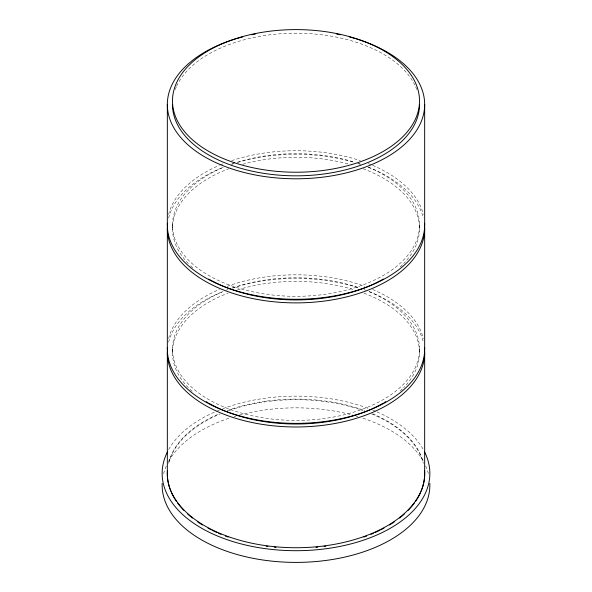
<?xml version="1.0" encoding="UTF-8"?>
<svg xmlns="http://www.w3.org/2000/svg" width="592" height="592" viewBox="0 0 592 592"><rect width="100%" height="100%" fill="white"/><g stroke="black" fill="none" stroke-linecap="round" stroke-linejoin="round"><path stroke-width="0.44" stroke-dasharray="2.96 2.22" d="M419.513 225.004L419.513 228.608M419.513 349.095L419.513 352.699M172.487 225.004L172.487 228.608M172.487 349.095L172.487 352.699M168.683 449.557A133.851 77.278 0 0 1 216.65 411.181M217.508 410.818A133.851 77.278 0 0 1 219.247 410.108M222.777 408.724A133.851 77.278 0 0 1 369.223 408.724M372.753 410.108A133.851 77.278 0 0 1 376.209 411.551M377.06 411.921A133.851 77.278 0 0 1 423.317 449.557M163.607 473.718A133.851 77.278 0 0 1 166.322 465.963M168.683 461.257A133.851 77.278 0 0 1 229.074 418.196M234.158 416.583A133.851 77.278 0 0 1 235.89 416.072M239.405 415.088A133.851 77.278 0 0 1 352.595 415.088M356.11 416.072A133.851 77.278 0 0 1 357.842 416.583M362.926 418.196A133.851 77.278 0 0 1 423.317 461.257M425.678 465.963A133.851 77.278 0 0 1 428.393 473.718M168.831 461.96A128.708 74.311 0 0 1 219.336 413.734M227.173 410.626A128.708 74.311 0 0 1 364.827 410.626M372.664 413.734A128.708 74.311 0 0 1 423.169 461.96M168.646 342.124A128.664 74.281 0 0 1 222.807 291.612M232.493 288.097A128.664 74.281 0 0 1 359.507 288.097M369.193 291.612A128.664 74.281 0 0 1 423.354 342.124M168.646 463.381A128.664 74.281 0 0 1 220.217 413.926M228.978 410.552A128.664 74.281 0 0 1 363.022 410.552M371.783 413.926A128.664 74.281 0 0 1 423.354 463.381M369.097 291.612A123.513 71.314 0 0 1 387.656 396.899A123.513 71.314 0 0 1 204.344 396.899A123.513 71.314 0 0 1 222.903 291.612M226.322 290.213A123.513 71.314 0 0 1 228.061 289.547M232.464 287.949A123.513 71.314 0 0 1 359.536 287.949M363.939 289.547A123.513 71.314 0 0 1 365.678 290.213M363.939 293.144A123.513 71.314 0 0 1 403.655 387.656M402.368 388.944A123.513 71.314 0 0 1 399.866 391.29M192.134 391.29A123.513 71.314 0 0 1 189.632 388.944M188.345 387.656A123.513 71.314 0 0 1 228.061 293.144M237.54 289.88A123.513 71.314 0 0 1 354.46 289.88M168.646 338.52A128.664 74.281 0 0 1 219.366 289.429M227.195 286.328A128.664 74.281 0 0 1 364.805 286.328M372.634 289.429A128.664 74.281 0 0 1 423.354 338.52M168.646 218.026A128.664 74.281 0 0 1 223.672 167.173M231.672 164.273A128.664 74.281 0 0 1 234.166 163.466M237.555 162.43A128.664 74.281 0 0 1 354.445 162.43M357.834 163.466A128.664 74.281 0 0 1 360.328 164.273M368.328 167.173A128.664 74.281 0 0 1 423.354 218.026M363.066 168.72A123.513 71.314 0 0 1 403.655 263.558M402.368 264.853A123.513 71.314 0 0 1 399.215 267.776M192.785 267.776A123.513 71.314 0 0 1 189.632 264.853M188.345 263.558A123.513 71.314 0 0 1 228.934 168.72M242.624 164.295A123.513 71.314 0 0 1 349.376 164.295M175.254 89.488A123.513 71.314 0 0 1 176.305 86.906M176.697 86.055A123.513 71.314 0 0 1 296 33.204A123.513 71.314 0 0 1 415.303 86.055M415.695 86.906A123.513 71.314 0 0 1 416.746 89.488M168.646 214.43A128.664 74.281 0 0 1 219.366 165.338M220.217 164.976A128.664 74.281 0 0 1 223.672 163.57M231.672 160.676A128.664 74.281 0 0 1 360.328 160.676M368.328 163.57A128.664 74.281 0 0 1 371.783 164.976M372.634 165.338A128.664 74.281 0 0 1 423.354 214.43M368.246 167.166A123.513 71.314 0 0 1 387.886 272.66A123.513 71.314 0 0 1 204.114 272.66A123.513 71.314 0 0 1 223.754 167.166M231.576 164.162A123.513 71.314 0 0 1 233.352 163.547M237.54 162.186A123.513 71.314 0 0 1 354.46 162.186M358.648 163.547A123.513 71.314 0 0 1 360.424 164.162"/><path stroke-width="0.89" d="M424.664 104.51L424.664 225.004M424.664 228.608L424.664 349.095M424.664 352.699L424.664 473.955A128.664 74.281 0 0 1 421.03 491.486M167.336 104.51L167.336 225.004M167.336 228.608L167.336 349.095M167.336 352.699L167.336 473.955A128.664 74.281 0 0 0 170.97 491.486M424.545 451.874A133.851 77.278 0 0 1 296 550.701A133.851 77.278 0 0 1 167.455 451.874M429.822 483.375A133.851 77.278 0 0 1 296 562.4A133.851 77.278 0 0 1 162.178 483.375M424.627 470.788A128.708 74.311 0 0 1 296 547.726A128.708 74.311 0 0 1 167.373 470.788M424.627 350.945A128.664 74.281 0 0 1 296 426.98A128.664 74.281 0 0 1 167.373 350.945M420.276 493.18A128.664 74.281 0 0 1 415.399 501.631M414.319 503.133A128.664 74.281 0 0 1 408.11 510.4M404.314 514.048A128.664 74.281 0 0 1 399.526 518.059M394.279 521.892A128.664 74.281 0 0 1 389.477 525M383.971 528.16A128.664 74.281 0 0 1 381.648 529.389M380.064 530.188A128.664 74.281 0 0 1 375.158 532.511M373.478 533.259A128.664 74.281 0 0 1 370.925 534.347M366.574 536.071A128.664 74.281 0 0 1 363.917 537.048M325.8 546.216A128.664 74.281 0 0 1 324.031 546.453M317.771 547.171A128.664 74.281 0 0 1 315.965 547.341M276.035 547.341A128.664 74.281 0 0 1 274.229 547.171M267.969 546.453A128.664 74.281 0 0 1 266.2 546.216M228.083 537.048A128.664 74.281 0 0 1 225.426 536.071M221.075 534.347A128.664 74.281 0 0 1 218.522 533.259M216.842 532.511A128.664 74.281 0 0 1 211.936 530.188M210.352 529.389A128.664 74.281 0 0 1 208.029 528.16M202.523 525A128.664 74.281 0 0 1 197.721 521.892M192.474 518.059A128.664 74.281 0 0 1 187.686 514.048M183.89 510.4A128.664 74.281 0 0 1 177.681 503.133M176.601 501.631A128.664 74.281 0 0 1 171.724 493.18M385.821 401.65A123.513 71.314 0 0 1 384.171 402.634M383.335 403.122A123.513 71.314 0 0 1 208.665 403.122M207.829 402.634A123.513 71.314 0 0 1 206.179 401.65M424.627 347.349A128.664 74.281 0 0 1 296 423.384A128.664 74.281 0 0 1 167.373 347.349M424.627 226.854A128.664 74.281 0 0 1 296 302.889A128.664 74.281 0 0 1 167.373 226.854M383.335 279.032A123.513 71.314 0 0 1 208.665 279.032M419.513 104.51A123.513 71.314 0 0 1 296 175.824A123.513 71.314 0 0 1 172.487 104.51M356.147 38.843A128.664 74.281 0 0 1 395.574 151.552A128.664 74.281 0 0 1 196.426 151.552A128.664 74.281 0 0 1 235.853 38.843M237.555 38.332A128.664 74.281 0 0 1 242.772 36.882M251.718 34.765A128.664 74.281 0 0 1 255.359 34.033M336.641 34.033A128.664 74.281 0 0 1 340.282 34.765M349.228 36.882A128.664 74.281 0 0 1 354.445 38.332M424.627 223.251A128.664 74.281 0 0 1 296 299.286A128.664 74.281 0 0 1 167.373 223.251M234.24 162.667A123.513 71.314 0 0 0 419.513 100.914A123.513 71.314 0 0 0 234.24 39.153A123.513 71.314 0 0 0 234.24 162.667"/></g></svg>
